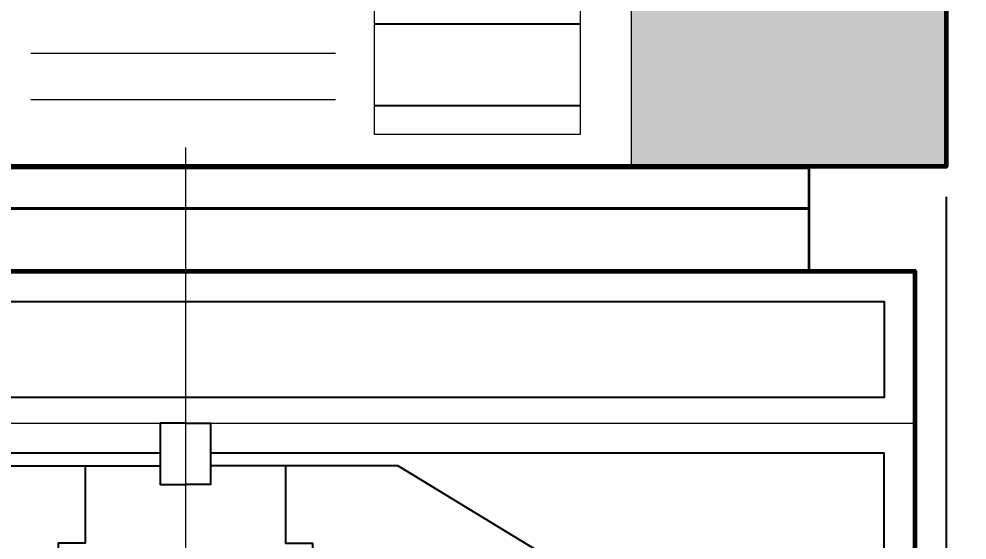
# Model space of a CAD drawing. Header units: millimetres. Extents: x -116888 to 30597, y -50310 to 30934.
# Drawn here: x -33795 to -31845, y -22741 to -21669 of the extents above; entities that cross this region are included whole.
import ezdxf

# ---------------------------------------------------------------- set-up
doc = ezdxf.new("R2010")
doc.units = ezdxf.units.MM
doc.set_wipeout_variables(frame=1)
doc.linetypes.add('CENTER', pattern=[16, 10, -2, 2, -2])
doc.linetypes.add('K5LT_AXLED', pattern=[19.5, 15, -1.5, 1.5, -1.5])
doc.layers.add('1.Основная', color=5, linetype='Continuous', lineweight=60, true_color=0x0000ff)
doc.layers.add('3.Осевая', color=7, linetype='CENTER', lineweight=0, true_color=0xff8000)
for name, color, linetype, lineweight in [('2.Тонкая', 7, 'Continuous', 18), ('второстепенные', 7, 'Continuous', 25), ('линии', 7, 'Continuous', 35), ('оси', 7, 'CENTER', 13), ('размеры', 7, 'Continuous', 15), ('штриховка', 7, 'Continuous', 9)]:
    doc.layers.add(name, color=color, linetype=linetype, lineweight=lineweight)
doc.styles.add('ГОСТ 2.304', font='CS_Gost2304.shx')
doc.dimstyles.new('СПДС', dxfattribs={"dimscale": 100, "dimtxt": 2.5, "dimasz": 2.5, "dimexe": 1.25, "dimexo": 0.625, "dimtad": 1, "dimdec": 0, "dimrnd": 0.001, "dimtxsty": 'ГОСТ 2.304', "dimblk": 'ARCHTICK', "dimblk1": 'ARCHTICK', "dimblk2": 'ARCHTICK', "dimcen": 2.5, "dimdle": 2, "dimadec": 0, "dimazin": 2, "dimtfac": 0.75, "dimtdec": 4, "dimtmove": 1, "dimatfit": 3, "dimfxl": 1, "dimtolj": 1, "dimarcsym": 1})

# ---------------------------------------------------------------- blocks, each defined once
blk = doc.blocks.new('*U99')
at = {"layer": 'штриховка', "ltscale": 1000}
h = blk.add_hatch(color=256, dxfattribs=at)
h.dxf.hatch_style = 1
h.paths.add_polyline_path([(917.4403305638116, 2293.526959499752), (917.4403305638116, 2021.698853053938), (1191.275365474168, 2021.698853053938)], flags=17)
h.paths.add_polyline_path([(1050.062053509057, 2705.533429933945), (917.4403305638116, 2705.533429933945), (917.4403305638116, 2565.355065945623), (1465.110400384525, 2021.698853053938), (1565, 2021.698853053938), (1565, 2194.369447656936)])
h.paths.add_polyline_path([(1565, 2705.533429933945), (1323.89708841953, 2705.533429933945), (1565, 2466.197554102837)], flags=17)
h = blk.add_hatch(color=2, dxfattribs=at)
h.dxf.hatch_style = 1
h.paths.add_polyline_path([(917.4403305638116, 2565.355065945623), (917.4403305638116, 2293.526959499752), (1191.275365474168, 2021.698853053938), (1465.110400384525, 2021.698853053938)])
h.paths.add_polyline_path([(1323.89708841953, 2705.533429933945), (1050.062053509057, 2705.533429933945), (1565, 2194.369447656936), (1565, 2466.197554102837)])
at = {"layer": '1.Основная', "ltscale": 1000}
blk.add_lwpolyline([(-1565.000000000116, 2021.698853053938), (-1565.000000000116, 3549.631026824616), (-634.2001624528784, 4376.129759474774), (634.4413757323055, 4376.007907694555), (1564.999999999884, 3549.631026824616), (1564.999999999884, 2021.698853053938)], close=True, dxfattribs=at)
at = {"layer": '2.Тонкая', "ltscale": 1000}
for p, q in [((-317.8489817697555, 2254.715733556339), (308.5807630843483, 2254.715733556339)), ((-317.8489817697555, 2159.350116558635), (308.5807630843483, 2159.350116558635))]:
    blk.add_line(p, q, dxfattribs=at)
for points in [[(812.0591926274356, 2087.385225664155), (389.1140264184214, 2087.385225664126), (389.1140264184214, 2955.04287630925), (812.0591926274356, 2955.042876309279)], [(1564.999999999884, 2021.698853053938), (917.4403305636952, 2021.698853053938), (917.4403305636952, 2705.533429933945), (1564.999999999884, 2705.533429933945)]]:
    blk.add_lwpolyline(points, close=True, dxfattribs=at)
at = {"layer": 'второстепенные', "color": 9, "ltscale": 1000, "true_color": 0xb7b7b7}
for p, q in [((389.1140264184214, 2314.818790507707), (812.0591926274356, 2314.818790507707)), ((389.1140264184214, 2147.018524897372), (812.0591926274356, 2147.018524897372))]:
    blk.add_line(p, q, dxfattribs=at)
at = {"layer": 'линии', "color": 5, "ltscale": 1000, "true_color": 0x0000ff}
blk.add_lwpolyline([(-1282.596575965639, 1935.239887351898), (1282.596575961448, 1935.239887351898), (1282.596575961565, 2018.112348064577), (-1282.596575965523, 2018.112348064577)], close=True, dxfattribs=at)
blk.add_wipeout([(1313.655348622536, 268.28873305689194), (-1313.6553486227156, 268.28873305689194), (-1313.6553486227156, 772.2577311292068), (-1500.000000000233, 772.2577311292068), (-1500.000000000233, 1806.7483054853453), (1499.999999999883, 1806.7483054853453), (1499.999999999883, 772.2577311292068), (1313.655348622536, 772.2577311292068)]).dxf.layer = 'штриховка'
at = {"layer": '1.Основная', "ltscale": 1000}
blk.add_lwpolyline([(-1313.655348622706, 268.2887330568919), (-1313.655348622706, 772.2577311292407), (-1500.000000000116, 772.2577311292407), (-1500.000000000233, 1806.74830548538), (1499.999999999884, 1806.748305485351), (1499.999999999884, 772.2577311292407), (1313.655348622589, 772.2577311292407), (1313.655348622589, 268.2887330568919)], close=True, dxfattribs=at)
at = {"layer": '2.Тонкая', "ltscale": 1000}
blk.add_line((-1500.000000000116, 1493.990806304559), (1499.999999999884, 1493.990806304559), dxfattribs=at)
at = {"layer": 'второстепенные', "color": 9, "ltscale": 1000, "true_color": 0xb7b7b7}
for p, q in [((-437.3833978198236, 1405.94141140944), (-51.93185001146048, 1405.94141140944)), ((437.3833978197072, 1405.94141140944), (51.93185001134407, 1405.94141140944))]:
    blk.add_line(p, q, dxfattribs=at)
blk.add_lwpolyline([(-1445.656587345409, 1743.844788607035), (1437.387827889877, 1743.844788607035), (1437.387827889877, 1546.726235174137), (-1445.656587345409, 1546.726235174137)], close=True, dxfattribs=at)
for points in [[(0, 1493.990806304588), (-51.93185001134407, 1493.990806304559), (-51.93185001146048, 1367.618149915885), (-1.164153218269348e-10, 1367.618149915885)], [(-1.164153218269348e-10, 1493.990806304588), (51.93185001134407, 1493.990806304559), (51.93185001134407, 1367.618149915885), (-1.164153218269348e-10, 1367.618149915885)], [(-51.93185001134407, 1432.039026638173), (-1438.484704967588, 1432.039026638173), (-1438.484704967588, 840.6832283582771), (-1006.492074417183, 840.6832283582771)], [(571.9784947567387, 840.6832283582771), (1437.387827889877, 840.6832283582771), (1437.387827889877, 1432.039026638173), (51.93185001134407, 1432.039026638173)], [(-205.8205603715032, 1405.94141140944), (-205.8205603715032, 1246.968117199169), (-261.7942257039249, 1246.968117199169), (-261.7942257039249, 1054.253705523442), (-209.6304057274247, 1039.186303093156)], [(205.8205603713868, 1405.94141140944), (205.8205603713868, 1246.968117199169), (261.7942257036921, 1246.968117199169), (261.7942257036921, 1054.253705523442), (257.5437729121186, 1053.02597176563)], [(437.3833978197072, 1405.94141140944), (898.5435649943538, 1125.554315528221), (898.5435649943538, 823.6822266931413), (557.4226001744391, 823.6822266931413)]]:
    blk.add_lwpolyline(points, dxfattribs=at)
at = {"layer": 'линии', "color": 5, "ltscale": 1000, "true_color": 0x0000ff}
blk.add_lwpolyline([(-1282.596575965523, 1806.748305485322), (1282.596575961565, 1806.748305485322), (1282.596575961681, 1935.239887351898), (-1282.596575965406, 1935.239887351898)], close=True, dxfattribs=at)
at = {"layer": 'оси', "color": 30, "ltscale": 100, "true_color": 0xff8000}
blk.add_line((0, 2060.61428398214), (0, 0), dxfattribs=at)
blk = doc.blocks.new('_ArchTick')
at = {"color": 0, "linetype": 'ByBlock', "lineweight": 30, "const_width": 0.15}
blk.add_lwpolyline([(-0.5, -0.5), (0.5, 0.5)], dxfattribs=at)
blk = doc.blocks.new('*D72')
at = {"layer": 'Defpoints', "color": 0, "ltscale": 100}
for p in [(-35017.78524519246, -21972.36370902474), (-31887.78524519246, -21972.36370902474), (-31887.78524519246, -26055.51550955445)]:
    blk.add_point(p, dxfattribs=at)
at = {"layer": 'размеры', "color": 0, "lineweight": -2, "ltscale": 1000}
for p, q in [((-35017.78524519246, -22034.86370902474), (-35017.78524519246, -26180.51550955445)), ((-31887.78524519246, -22034.86370902474), (-31887.78524519246, -26180.51550955445)), ((-35217.78524519246, -26055.51550955445), (-31687.78524519246, -26055.51550955445))]:
    blk.add_line(p, q, dxfattribs=at)
at = {"layer": 'размеры', "color": 0, "lineweight": -2, "ltscale": 100, "xscale": 250, "yscale": 250, "zscale": 250, "rotation": 180}
blk.add_blockref('_ArchTick', (-35017.78524519246, -26055.51550955445), dxfattribs=at)
at = {"layer": 'размеры', "color": 0, "lineweight": -2, "ltscale": 100, "xscale": 250, "yscale": 250, "zscale": 250}
blk.add_blockref('_ArchTick', (-31887.78524519246, -26055.51550955445), dxfattribs=at)
at = {"layer": 'размеры', "color": 0, "ltscale": 100, "insert": (-33452.78524519246, -25862.83784002479), "char_height": 250, "attachment_point": 5, "style": 'ГОСТ 2.304'}
blk.add_mtext('\\A1;3130', dxfattribs=at)
blk = doc.blocks.new('*D73')
at = {"layer": 'Defpoints', "color": 0, "ltscale": 100}
for p in [(-33452.78524519235, -19394.08077993937), (-29890.73005553229, -19394.08077993937), (-33452.78524519235, -23993.91288485495)]:
    blk.add_point(p, dxfattribs=at)
at = {"layer": 'размеры', "color": 0, "lineweight": -2, "ltscale": 1000}
for p, q in [((-29890.73005553229, -24193.91288485495), (-29890.73005553229, -19194.08077993937)), ((-33390.28524519235, -19394.08077993937), (-29765.73005553229, -19394.08077993937)), ((-33390.28524519235, -23993.91288485495), (-29765.73005553229, -23993.91288485495))]:
    blk.add_line(p, q, dxfattribs=at)
at = {"layer": 'размеры', "color": 0, "lineweight": -2, "ltscale": 100, "xscale": 250, "yscale": 250, "zscale": 250}
for p, rotation in [((-29890.73005553229, -19394.08077993937), 90), ((-29890.73005553229, -23993.91288485495), 270)]:
    blk.add_blockref('_ArchTick', p, dxfattribs=dict(at, rotation=rotation))
at = {"layer": 'размеры', "color": 0, "ltscale": 100, "insert": (-30085.4643075008, -21693.99683239716), "char_height": 250, "attachment_point": 5, "rotation": 90, "style": 'ГОСТ 2.304'}
blk.add_mtext('\\A1;4600', dxfattribs=at)

msp = doc.modelspace()

# ---------------------------------------------------------------- block references
at = {"layer": '3.Осевая', "color": 30, "linetype": 'K5LT_AXLED', "ltscale": 200, "true_color": 0xff8000}
msp.add_blockref('*U99', (-33452.78524519235, -23994.06256207868), dxfattribs=at)

# ---------------------------------------------------------------- next in the draw order: dimensions: what is measured, and where the dimension line sits
at = {"layer": 'размеры', "ltscale": 1000}
dim = msp.add_linear_dim(base=(-29890.73005553229, -19394.08077993937), p1=(-33452.78524519235, -23993.91288485495), p2=(-33452.78524519235, -19394.08077993937), angle=90, dimstyle='СПДС', override={"dimscale": 100, "dimlfac": 1, "dimtxsty": 'ГОСТ 2.304', "dimblk1": 'ArchTick', "dimblk2": 'ArchTick', "dimsah": 1, "dimfxl": 1.25, "dimtolj": 1}, dxfattribs=at)
dim.commit()
dim.dimension.update_dxf_attribs({"geometry": '*D73', "text_midpoint": (-30085.4643075008, -21693.99683239716)})
dim = msp.add_linear_dim(base=(-31887.78524519246, -26055.51550955445), p1=(-35017.78524519246, -21972.36370902474), p2=(-31887.78524519246, -21972.36370902474), dimstyle='СПДС', override={"dimscale": 100, "dimlfac": 1, "dimtxsty": 'ГОСТ 2.304', "dimblk1": 'ArchTick', "dimblk2": 'ArchTick', "dimsah": 1, "dimfxl": 1.25, "dimtolj": 1}, dxfattribs=at)
dim.commit()
dim.dimension.update_dxf_attribs({"geometry": '*D72', "text_midpoint": (-33452.78524519246, -25862.83784002479)})

doc.saveas('drawing.dxf')
